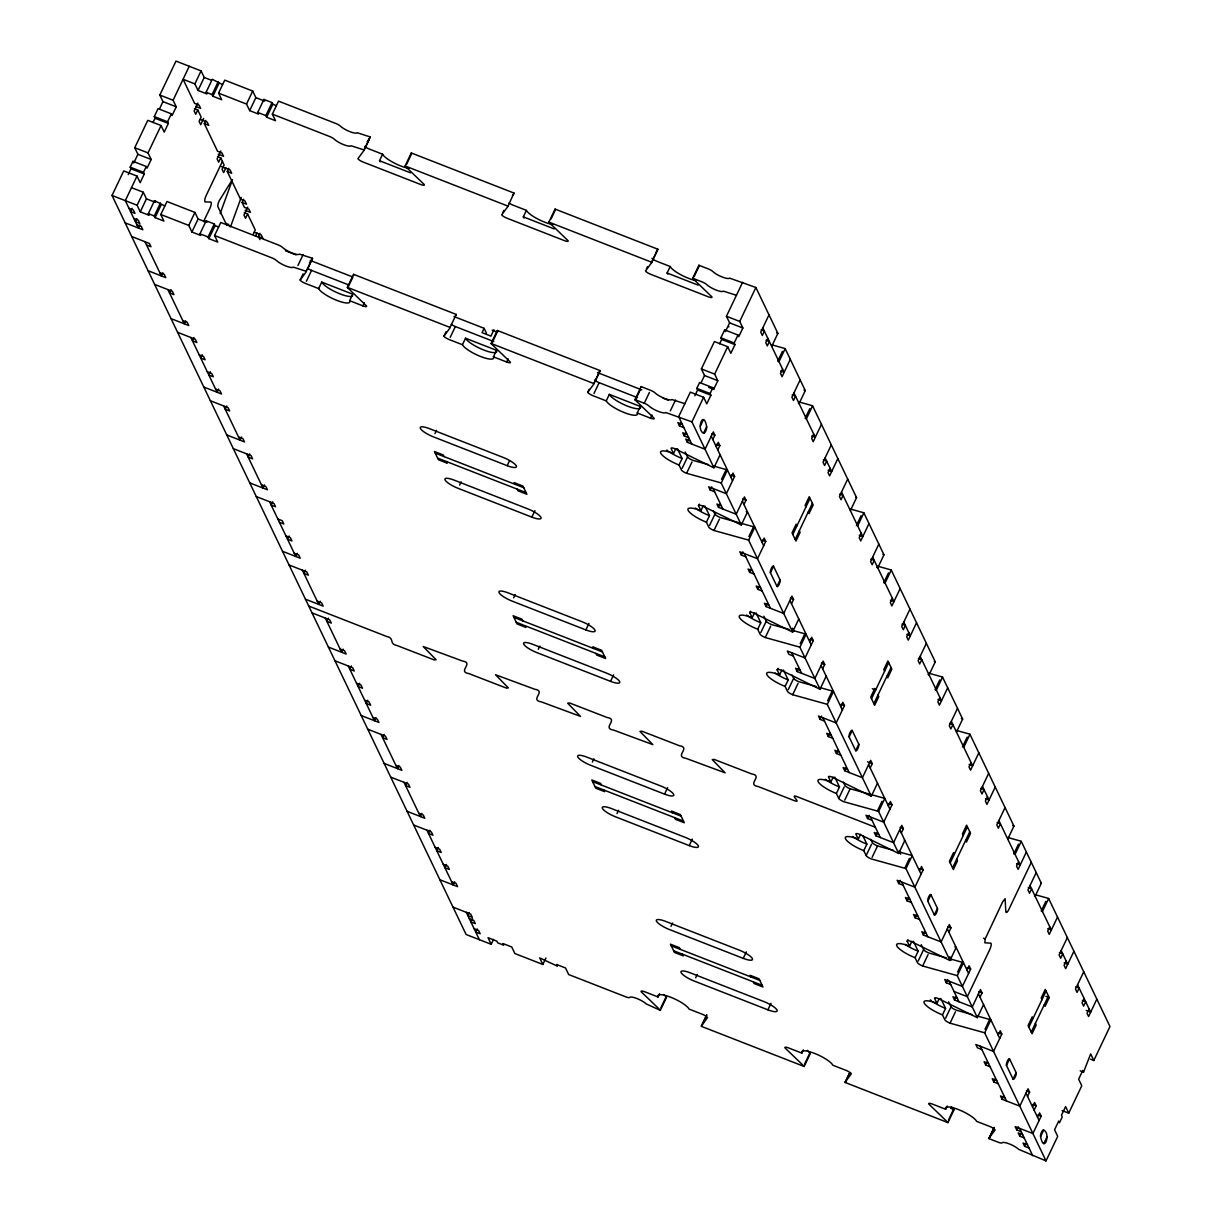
<?xml version="1.0" encoding="UTF-8"?>
<svg xmlns="http://www.w3.org/2000/svg" width="1222" height="1222" viewBox="0 0 1222 1222"><rect width="100%" height="100%" fill="white"/><g stroke="black" fill="none" stroke-linecap="round" stroke-linejoin="round"><path stroke-width="1.5" d="M1031.292 862.304L1008.807 909.535A4.949 1.375 -68.7 0 1 1005.813 911.398L1005.095 898.72L1002.727 901.699L985.207 938.863L984.825 942.819L990.691 943.155A4.949 1.375 -68.7 0 1 989.82 949.433L967.335 996.663L954.046 991.485M220.128 213.667L232.119 180.734M241.208 197.445L231.019 225.428A4.949 1.375 -68.7 0 1 230.194 226.91M493.52 939.428L491.198 944.301L466.117 934.509L112.027 195.474L123.712 170.912L137.001 176.09L140.148 182.658L144.272 173.998L143.478 172.348L130.204 167.17L132.984 161.319L146.273 166.513L147.052 168.147L151.177 159.486L148.03 152.903L134.756 147.725L147.786 120.336L161.075 125.53L164.222 132.098L168.346 123.422L167.551 121.788L154.278 116.594L158.05 108.651L171.34 113.829L172.119 115.479L176.243 106.803L173.096 100.235L159.822 95.056L175.983 61.1L201.065 70.891L204.211 77.46L211.299 80.224M128.234 174.593L130.998 168.804L130.204 167.17M134.756 147.725L137.903 154.293L133.778 162.969L132.984 161.319M152.994 122.567L155.057 118.244L154.278 116.594M159.532 108.85L162.969 101.625L159.822 95.056M137.001 176.09L125.301 200.652L138.422 228.025L139.919 224.879M148.03 152.903L161.075 125.53M173.096 100.235L189.257 66.278M143.478 172.348L146.273 166.513M167.551 121.788L171.34 113.829M132.098 208.351L130.555 211.605L134.985 213.331L133.412 210.047L128.982 208.32M164.817 205.999L154.522 200.637L148.32 213.651L149.115 215.286L140.255 211.834L137.108 205.265L143.295 192.266L131.502 187.653M222.572 84.624L212.277 79.277L206.09 92.276L206.885 93.926L198.025 90.459L194.878 83.89L201.065 70.891M136.879 218.631L135.398 221.732L139.827 223.458L138.254 220.174L133.824 218.448M140.255 211.834L146.441 198.835L143.295 192.266M198.025 90.459L204.211 77.46M197.872 103.106L194.13 110.988L195.703 114.272L197.765 109.949L194.435 108.651M205.174 221.762L198.086 218.998L194.94 212.414L166.971 201.508L160.785 214.507L163.931 221.075L155.087 217.623L154.293 215.973L160.479 202.974M218.555 93.132L246.523 104.053L249.67 110.622L258.529 114.089L257.735 112.439L263.921 99.44L264.716 101.075L255.856 97.623L252.71 91.054L224.741 80.133L218.555 93.132L221.701 99.715L212.842 96.248L212.063 94.613L218.249 81.599M155.087 217.623L161.273 204.609M212.842 96.248L219.044 83.249M203.677 118.381L200.683 124.675L199.11 121.39L201.172 117.068L197.765 109.949M218.249 154.216L223.565 156.294L221.992 153.01L217.562 151.268L204.318 123.636L205.861 120.382M162.877 272.781L161.365 275.928L144.975 241.712M220.831 151.009L217.073 158.891L218.646 162.175L220.708 157.852L217.547 156.615M218.601 227.002L215.057 225.612L214.278 223.977L206.167 220.8L199.965 233.814L200.759 235.449L191.9 231.997L188.753 225.428L194.94 212.414M246.523 104.053L252.71 91.054M222.419 161.396L206.121 195.642A4.949 1.375 -68.7 0 0 205.25 201.92L210.841 202.058A4.949 1.375 -68.7 0 1 209.879 208.336L203.524 221.671M191.9 231.997L198.086 218.998M249.67 110.622L255.856 97.623M225.948 167.704L223.626 172.577L222.053 169.293L224.115 164.955L220.708 157.852M171.049 289.645L169.507 292.898L173.921 294.624L172.348 291.34L154.644 284.421M243.636 199.217L242.093 202.455L246.508 204.196L244.935 200.897L240.52 199.171L227.277 171.538L228.82 168.285M307.318 269.527L312.481 258.682A4.949 1.191 25.5 0 0 312.435 258.285L299.451 254.115A9.898 2.383 25.5 0 1 292.15 253.046A9.898 2.383 25.5 0 1 282.756 247.592A4.949 1.191 25.5 0 0 278.066 244.874L220.77 222.496L214.583 235.51L217.73 242.078L208.87 238.626L208.091 236.976L214.278 223.977M367.18 141.492L370.251 137.322A4.949 1.191 25.5 0 0 370.205 136.925L357.221 132.74A9.898 2.383 25.5 0 1 349.92 131.671A9.898 2.383 25.5 0 1 340.526 126.233A4.949 1.191 25.5 0 0 335.836 123.498L278.54 101.136L272.353 114.135L275.5 120.703L266.64 117.251L265.861 115.616L272.048 102.602L263.921 99.44M208.87 238.626L215.057 225.612M266.64 117.251L272.827 104.252L272.048 102.602M185.698 320.928L184.323 323.83L167.933 289.614M247.715 207.129L243.957 215.011L245.53 218.295L247.592 213.957L244.278 212.659M193.993 337.547L192.45 340.801L196.879 342.527L195.306 339.242L177.602 332.323M253.198 234.303L255.276 229.965L247.592 213.957M255.535 236.014L257.032 232.867M259.904 239.634L258.422 236.533L259.965 233.295M202.256 354.792L200.714 358.046L205.143 359.772L203.57 356.488L199.14 354.762M210.398 371.763L208.84 375.017L213.27 376.743L211.696 373.458L207.266 371.732M218.601 389.1L217.104 392.262L190.876 337.516M226.788 405.979L225.245 409.233L229.66 410.959L228.086 407.674L210.383 400.755M297.939 265.48L303.102 254.65M454.737 316.91L456.28 314.833A4.949 1.191 25.5 0 0 456.234 314.436L353.54 274.339L347.338 287.338A4.964 1.207 25.5 0 0 347.751 287.873L366.554 305.958A4.949 1.191 25.5 0 1 362.919 305.882L349.629 300.688A17.307 4.185 25.5 0 1 336.89 300.398A17.307 4.185 25.5 0 1 318.652 288.591L305.363 283.412A4.949 1.191 25.5 0 1 300.154 280.037L303.102 273.85M300.154 280.037L306.294 271.696A4.949 1.191 25.5 0 0 306.248 271.299L312.435 258.285M512.507 195.551L514.05 193.458A4.949 1.191 25.5 0 0 514.004 193.061L411.295 152.964L405.108 165.978A4.964 1.207 25.5 0 0 405.521 166.513L424.324 184.598A4.949 1.191 25.5 0 1 420.689 184.507L363.133 162.052A4.949 1.191 25.5 0 1 357.924 158.677L364.064 150.321A4.949 1.191 25.5 0 0 364.019 149.924L370.205 136.925M364.064 150.321L369.212 139.491M306.401 281.243L311.564 270.413L348.178 284.711M241.559 437.002L240.062 440.149L223.657 405.948M318.652 288.591L321.737 282.099L352.73 294.197L349.629 300.688M380.271 161.869A17.307 4.185 25.5 0 1 379.507 160.724L382.608 154.232L369.319 149.038A4.949 1.191 25.5 0 1 364.706 146.396M249.731 453.881L248.188 457.12L252.618 458.861L251.045 455.577L233.341 448.657M347.751 287.873L352.914 277.043L310.251 260.454M406.559 164.344L411.707 153.514A4.964 1.207 25.5 0 1 411.295 152.964M264.502 484.905L263.005 488.052L246.615 453.836M362.919 305.882L364.385 302.781M272.689 501.784L271.131 505.022L275.561 506.748L273.988 503.464L256.284 496.56M289.079 535.984L287.537 539.238L291.951 540.964L290.378 537.68L285.963 535.954M297.297 553.337L295.8 556.484L269.558 501.738M305.469 570.2L303.927 573.454L308.356 575.18L306.783 571.896L289.064 564.992M594.915 381.799L600.063 370.969A4.949 1.191 25.5 0 0 600.033 370.572L497.323 330.475L491.137 343.474A4.964 1.207 25.5 0 0 491.55 344.024L510.353 362.094A4.949 1.191 25.5 0 1 506.718 362.018L493.428 356.824A17.307 4.185 25.5 0 1 480.689 356.534A17.307 4.185 25.5 0 1 462.451 344.726L449.161 339.548A4.949 1.191 25.5 0 1 443.953 336.172L446.167 331.529M502.746 212.643L503.785 210.474M443.953 336.172L450.093 327.832A4.949 1.191 25.5 0 0 450.047 327.435L456.234 314.436M656.306 251.686L657.833 249.594A4.949 1.191 25.5 0 0 657.803 249.196L555.093 209.099L548.907 222.114A4.964 1.207 25.5 0 0 549.32 222.648L568.123 240.734A4.949 1.191 25.5 0 1 564.472 240.642L506.931 218.188A4.949 1.191 25.5 0 1 501.723 214.812L507.848 206.457L514.004 193.061M320.24 601.239L318.743 604.386L302.353 570.17M450.2 337.379L455.348 326.549L493.719 341.518M328.428 618.103L326.87 621.356L331.299 623.083L329.726 619.798L312.022 612.894M462.451 344.726L465.536 338.234L496.529 350.332L493.428 356.824M524.07 218.02A17.322 4.185 25.5 0 1 523.306 216.859L526.407 210.367L513.118 205.174A4.949 1.191 25.5 0 1 509.055 202.989M453.973 316.559L484.126 328.321L482.064 332.659L490.923 336.126L493.917 329.818M434.956 433.627L436.514 430.373M343.199 649.142L341.686 652.288L325.296 618.072M491.55 344.024L496.712 333.178M551.091 218.937L555.506 209.649A4.964 1.207 25.5 0 1 555.093 209.099M351.371 666.005L349.828 669.259L354.258 670.985L352.669 667.701L334.965 660.781M506.718 362.018L508.184 358.917M359.635 683.251L358.092 686.504L362.506 688.23L360.933 684.946L356.519 683.22M459.609 485.073L461.168 481.835M367.761 700.221L366.218 703.475L370.648 705.201L369.075 701.917L364.645 700.191M375.979 717.558L374.482 720.72L348.255 665.975M507.191 465.674A12.373 2.994 25.5 0 0 516.295 465.888A12.373 2.994 25.5 0 0 503.265 457.471L429.487 428.662A12.373 2.994 25.5 0 0 420.383 428.448A12.373 2.994 25.5 0 0 433.413 436.865L507.191 465.674L509.513 460.801M384.151 734.437L382.608 737.691L387.038 739.417L385.465 736.133L367.761 729.213M398.922 765.461L397.425 768.623L381.035 734.407M684.839 403.672L671.856 399.502A9.898 2.383 25.5 0 1 664.554 398.433A9.898 2.383 25.5 0 1 655.16 392.98A4.949 1.191 25.5 0 0 650.455 390.261L641.122 386.61L634.936 399.609A4.964 1.207 25.5 0 0 635.348 400.159L654.152 418.245A4.949 1.191 25.5 0 1 650.501 418.153L637.227 412.975A17.307 4.185 25.5 0 1 624.488 412.669A17.307 4.185 25.5 0 1 606.234 400.877L592.96 395.684A4.949 1.191 25.5 0 1 587.751 392.323L589.218 389.222M646.545 268.779L647.568 266.61M587.751 392.323L593.877 383.968A4.949 1.191 25.5 0 0 593.846 383.571L600.033 370.572M771.693 346.406L777.879 333.392L755.883 287.491L729.626 278.127A9.898 2.383 25.5 0 1 722.324 277.058A9.898 2.383 25.5 0 1 712.93 271.62A4.949 1.191 25.5 0 0 708.225 268.886L698.892 265.25L692.706 278.249A4.964 1.207 25.5 0 0 693.118 278.784L711.907 296.87A4.949 1.191 25.5 0 1 708.271 296.793L650.73 274.324A4.949 1.191 25.5 0 1 645.506 270.948L651.647 262.608A4.949 1.191 25.5 0 0 651.601 262.211L657.803 249.196M651.647 262.608L656.81 251.763M531.845 517.135A12.373 2.994 25.5 0 0 540.949 517.349A12.373 2.994 25.5 0 0 527.919 508.917L454.141 480.124A12.373 2.994 25.5 0 0 445.037 479.91A12.373 2.994 25.5 0 0 458.067 488.326L531.845 517.135L534.946 510.628M407.109 782.34L405.567 785.593L409.981 787.319L408.408 784.035L390.704 777.116M593.984 393.515L599.147 382.685A4.949 1.191 25.5 0 1 594.534 380.042M606.234 400.877L609.335 394.37L640.328 406.468L637.227 412.975M667.854 274.156A17.307 4.185 25.5 0 1 667.105 273.01L670.191 266.503L656.917 261.325A4.949 1.191 25.5 0 1 651.922 258.27M513.652 597.848L515.195 594.595M421.88 813.363L420.383 816.51L403.993 782.309M430.052 830.242L428.51 833.48L432.939 835.222L431.366 831.938L413.662 825.018M635.348 400.159L640.511 389.314M694.142 276.63L699.305 265.785A4.964 1.207 25.5 0 1 698.892 265.25M720.109 454.767L713.923 467.766L691.927 421.865L665.669 412.501A9.898 2.383 25.5 0 1 658.368 411.432A9.898 2.383 25.5 0 1 648.974 405.979A4.949 1.191 25.5 0 0 644.269 403.26L649.432 392.43M438.316 847.488L436.773 850.726L441.203 852.467L439.63 849.168L435.2 847.442M538.306 649.31L539.849 646.056M650.501 418.153L651.983 415.052M446.442 864.458L444.9 867.696L449.329 869.438L447.756 866.138L443.326 864.412M670.343 410.867L675.506 400.037M454.66 881.795L453.163 884.942L426.936 830.196M708.699 387.42L713.679 389.36L717.803 380.684L704.529 375.505L701.382 368.937L714.412 341.549L727.686 346.727L730.832 353.295L734.972 344.635L734.178 342.985L720.904 337.807L724.677 329.864L737.966 335.042L738.745 336.692L742.869 328.015L739.722 321.447L726.448 316.269L742.609 282.313M691.759 444.044L678.653 416.687L690.338 392.125L703.628 397.303L706.774 403.871L710.899 395.21L697.609 390.017L696.83 388.382L699.61 382.532L712.884 387.71L713.679 389.36M683.892 427.624L679.463 425.898L680.944 422.797M694.86 395.791L697.609 390.017M701.077 382.73L704.529 375.505M719.621 343.779L721.683 339.456L720.904 337.807M726.448 316.269L729.595 322.837L725.471 331.498L724.677 329.864M585.873 629.91A12.373 2.994 25.5 0 0 594.977 630.124A12.373 2.994 25.5 0 0 581.947 621.692L508.169 592.884A12.373 2.994 25.5 0 0 499.065 592.67A12.373 2.994 25.5 0 0 512.094 601.102L585.873 629.91L588.973 623.403M746.214 511.376A4.964 1.207 25.5 0 0 747.513 511.942L741.326 524.941L721.224 483.011A4.949 1.191 25.5 0 0 719.987 482.583L686.581 473.311A4.949 1.191 25.5 0 1 681.372 469.935L679.02 465.002A17.307 4.185 25.5 0 1 660.766 453.209A17.307 4.185 25.5 0 1 673.505 453.515L675.827 448.642M688.75 437.751L684.32 436.025L685.802 432.939M691.927 421.865L703.628 397.303M717.803 380.684L714.656 374.115L727.686 346.727M739.722 321.447L755.883 287.491M710.899 395.21L710.104 393.56L712.884 387.71M734.178 342.985L737.966 335.042M712.808 439.523L714.87 435.185L713.297 431.901L705.048 449.238L687.344 442.318L688.811 439.233M679.02 465.002L682.105 458.51L677.385 448.657M700.267 426.31L703.368 419.803M469.324 912.513L467.858 915.599L472.272 917.325L470.699 914.041L452.995 907.136M682.151 468.301L687.558 456.936L685.206 452.003M472.41 918.654L470.867 921.892L475.297 923.633L473.724 920.334L469.294 918.608M703.551 433.153L706.637 426.646C703.475 408.728 695.914 429.93 703.551 433.153A3.712 1.023 -68.7 0 0 705.69 431.137A3.712 1.023 -68.7 0 0 706.637 426.646M686.581 473.311L692.003 461.931M769.005 314.864L760.756 332.201L762.329 335.485L764.392 331.162L761.062 329.864M477.191 928.934L475.725 932.019L480.154 933.761L478.581 930.477L474.151 928.735M716.214 446.641L718.276 442.303L719.85 445.587L717.788 449.925M767.798 338.265L765.736 342.603L767.309 345.887L769.371 341.549L766.057 340.266M610.542 681.357A12.373 2.994 25.5 0 0 619.63 681.586A12.373 2.994 25.5 0 0 606.601 673.154L532.823 644.345A12.373 2.994 25.5 0 0 523.719 644.131A12.373 2.994 25.5 0 0 536.748 652.563L610.542 681.357L613.627 674.865M798.791 618.989L792.604 632.003L748.628 540.2A4.949 1.191 25.5 0 0 747.39 539.773L713.984 530.485A4.949 1.191 25.5 0 1 708.775 527.11L706.408 522.191A17.307 4.185 25.5 0 1 688.154 510.399A17.307 4.185 25.5 0 1 700.909 510.689L698.541 505.771L699.32 504.136M714.656 491.809L710.226 490.083L711.769 486.83M700.909 510.689L703.215 505.816M721.545 479.33L726.189 469.584A4.949 1.191 25.5 0 1 727.411 470.012L721.224 483.011M782.401 351.462L777.757 361.223A4.949 1.191 25.5 0 1 778.994 361.651L785.181 348.637A4.949 1.191 25.5 0 0 783.944 348.224L771.647 344.803M592.334 762.085L593.877 758.831M706.408 522.191L709.508 515.684L704.788 505.832M730.97 477.42L733.032 473.097L734.605 476.381L726.357 493.719L708.653 486.799L710.226 490.083M782.554 369.059L780.491 373.397L782.065 376.682L790.313 359.344M709.539 525.491L714.962 514.111L713.388 510.827M743.954 504.518L746.016 500.195L744.442 496.911L736.194 514.248L718.49 507.329L720.033 504.075M713.984 530.485L719.407 519.106M800.15 379.874L791.902 397.211L793.475 400.495L795.537 396.157L792.207 394.874M785.181 348.637L805.283 390.582L799.081 403.581A4.964 1.207 25.5 0 1 798.44 403.321M491.198 944.301L488.052 937.732L496.911 941.184L497.69 942.834L503.663 945.156L502.868 943.521L511.728 946.974L514.874 953.542L542.843 964.464L545.944 957.956M616.988 813.547L618.531 810.293M748.933 536.519L753.577 526.758A4.949 1.191 25.5 0 1 754.814 527.186L748.628 540.2M809.804 408.652L805.161 418.398A4.949 1.191 25.5 0 1 806.398 418.825L812.584 405.826A4.949 1.191 25.5 0 0 811.347 405.399L799.035 401.977M745.802 556.82L741.372 555.093L742.915 551.84M762.116 542.431L764.178 538.108L765.751 541.392L757.503 558.729L739.799 551.809L741.372 555.093M813.699 434.07L811.637 438.408L813.21 441.692L821.459 424.355M754.05 574.065L749.636 572.339L751.179 569.085M762.192 591.036L757.762 589.31L759.305 586.056M826.194 676.178L820.008 689.177L799.906 647.248A4.949 1.191 25.5 0 0 798.684 646.82L765.278 637.533A4.949 1.191 25.5 0 1 760.053 634.157L757.701 629.238A17.307 4.185 25.5 0 1 739.447 617.446A17.307 4.185 25.5 0 1 752.187 617.736L749.834 612.818L750.598 611.183M664.569 794.132A12.373 2.994 25.5 0 0 673.658 794.346A12.373 2.994 25.5 0 0 660.628 785.929L586.85 757.121A12.373 2.994 25.5 0 0 577.746 756.907A12.373 2.994 25.5 0 0 590.791 765.339L664.569 794.132L667.655 787.64M770.425 572.751L773.526 566.244L780.079 579.931A3.712 1.023 -68.7 0 1 779.132 584.422A3.712 1.023 -68.7 0 1 776.993 586.438L770.425 572.751A3.712 1.023 -68.7 0 1 771.388 568.261A3.712 1.023 -68.7 0 1 773.526 566.244M831.296 444.884L823.048 462.222L824.621 465.506L826.683 461.168L823.353 459.869M752.187 617.736L754.509 612.864M792.818 534.503L810.018 498.377M795.186 539.437L812.37 503.311M830.089 468.286L828.027 472.624L829.601 475.908L837.849 458.571M791.489 603.744L793.552 599.406L791.978 596.122L783.73 613.459L766.026 606.555L767.569 603.301M776.993 586.438L780.079 579.931M757.701 629.238L760.787 622.731L756.067 612.879M760.832 632.538L766.255 621.158L763.887 616.239M765.278 637.533L770.685 626.153M847.686 479.1L839.438 496.438L841.011 499.722L843.073 495.384L839.758 494.085M689.223 845.593A12.373 2.994 25.5 0 0 698.327 845.807A12.373 2.994 25.5 0 0 685.282 837.376L611.504 808.582A12.373 2.994 25.5 0 0 602.4 808.368A12.373 2.994 25.5 0 0 615.445 816.785L689.223 845.593L692.309 839.086M850.375 510.628L856.561 497.629L812.584 405.826M877.488 783.226L871.301 796.225L827.309 704.422A4.949 1.191 25.5 0 0 826.072 703.994L792.666 694.722A4.949 1.191 25.5 0 1 787.457 691.347L785.089 686.413A17.307 4.185 25.5 0 1 766.851 674.62A17.307 4.185 25.5 0 1 779.59 674.926L777.223 669.992L778.002 668.373M779.59 674.926L781.912 670.053M800.227 643.566L804.87 633.806A4.949 1.191 25.5 0 1 806.108 634.233L799.906 647.248M861.082 515.699L856.454 525.445A4.964 1.207 25.5 0 1 857.676 525.872L863.862 512.873A4.964 1.207 25.5 0 0 862.64 512.446L850.329 509.024M671.015 926.307L672.574 923.053M785.089 686.413L788.19 679.921L783.47 670.068M809.651 641.657L811.713 637.319L813.287 640.603L805.038 657.94L787.335 651.036L788.908 654.32L793.338 656.046M861.235 533.296L859.173 537.634L860.746 540.918L868.995 523.581M788.236 689.727L793.643 678.347L792.07 675.063M822.635 668.755L824.697 664.417L823.124 661.133L814.875 678.47L797.172 671.565L798.714 668.312M792.666 694.722L798.088 683.342M663.76 994.525L666.112 996.785A4.949 1.191 25.5 0 1 666.525 997.32L660.338 1010.334A4.949 1.191 25.5 0 0 659.926 1009.784L641.122 991.699A4.949 1.191 25.5 0 1 644.773 991.79L658.047 996.969L659.59 993.73M878.832 544.111L870.583 561.448L872.157 564.732L874.219 560.394L870.904 559.096M660.965 1007.615L666.112 996.785M863.862 512.873L883.964 554.803L877.778 567.818A4.964 1.207 25.5 0 1 876.8 567.405M695.669 977.768L697.227 974.514M827.63 700.741L832.258 690.995A4.949 1.191 25.5 0 1 833.496 691.423L827.309 704.422M883.842 582.634L888.486 572.874M824.483 721.056L820.054 719.33L821.596 716.077M877.732 566.214L890.028 569.635A4.964 1.207 25.5 0 1 891.266 570.048L885.079 583.062A4.964 1.207 25.5 0 0 884.132 582.726M840.797 706.667L842.859 702.329L844.448 705.613L836.184 722.95L818.48 716.046L820.054 719.33M892.381 598.306L890.319 602.645L891.892 605.929L900.14 588.576M832.747 738.302L828.317 736.576L829.86 733.322M807.223 1050.34L809.911 1052.921A4.949 1.191 25.5 0 1 810.323 1053.471L804.137 1066.47L701.428 1026.373A4.964 1.191 25.5 0 1 701.397 1025.976L706.545 1015.146M702.467 1024.204L706.881 1014.917M840.873 755.272L836.444 753.546L838.002 750.293M743.251 958.369A12.373 2.994 25.5 0 0 752.355 958.583A12.373 2.994 25.5 0 0 739.31 950.151L665.532 921.357A12.373 2.994 25.5 0 0 656.443 921.128A12.373 2.994 25.5 0 0 669.473 929.56L743.251 958.369L746.352 951.862M849.122 736.973L852.208 730.481L858.776 744.167A3.712 1.023 -68.7 0 1 857.813 748.643A3.712 1.023 -68.7 0 1 855.675 750.659L849.122 736.973A3.712 1.023 -68.7 0 1 850.069 732.497A3.712 1.023 -68.7 0 1 852.208 730.481M909.978 609.106L901.729 626.443L903.302 629.742L905.365 625.404L902.05 624.106M904.234 840.14A4.964 1.207 25.5 0 0 904.876 840.4L898.689 853.414L878.603 811.469A4.964 1.207 25.5 0 0 877.365 811.041L843.959 801.769A4.949 1.191 25.5 0 1 838.75 798.394L836.383 793.46A17.307 4.185 25.5 0 1 818.144 781.668A17.307 4.185 25.5 0 1 830.884 781.973L833.19 777.1M871.5 698.74L888.699 662.614M873.867 703.658L891.052 667.548M908.771 632.522L906.709 636.845L908.282 640.129L916.531 622.792M870.186 767.981L872.248 763.643L870.675 760.359L862.411 777.696L844.708 770.777L846.25 767.538M855.675 750.659L858.776 744.167M836.383 793.46L839.483 786.968L834.763 777.116M838.75 798.394L844.158 787.014M844.738 800.135L850.145 788.755L883.552 798.042A4.964 1.207 25.5 0 1 884.789 798.47L878.603 811.469M926.368 643.322L918.119 660.659L919.692 663.943L921.755 659.62L918.44 658.322M767.905 1009.83A12.373 2.994 25.5 0 0 777.009 1010.044A12.373 2.994 25.5 0 0 763.979 1001.612L690.186 972.804A12.373 2.994 25.5 0 0 681.097 972.59A12.373 2.994 25.5 0 0 694.127 981.022L767.905 1009.83L771.006 1003.323M891.266 570.048L935.258 661.85L929.056 674.865A4.964 1.207 25.5 0 1 928.094 674.452M872.019 820.283L867.589 818.541L869.148 815.303M954.871 946.897A4.964 1.207 25.5 0 0 956.169 947.447L949.983 960.461L905.991 868.659A4.949 1.191 25.5 0 0 904.769 868.231L871.362 858.944A4.949 1.191 25.5 0 1 866.138 855.568L863.786 850.649A17.307 4.185 25.5 0 1 845.532 838.857A17.307 4.185 25.5 0 1 858.272 839.147L860.594 834.275M877.365 811.041L882.009 801.296M935.136 689.682L939.779 679.921M929.01 673.261L941.322 676.683A4.949 1.191 25.5 0 1 942.559 677.11L936.373 690.109A4.949 1.191 25.5 0 0 935.426 689.773M863.786 850.649L866.872 844.142L862.946 835.94M888.348 805.894L890.41 801.556L891.984 804.84L883.72 822.177L866.016 815.257L867.589 818.541M939.917 697.518L937.854 701.856L939.428 705.14L947.692 687.803M866.138 855.568L871.561 844.203M901.332 832.992L903.394 828.653L901.821 825.369L893.557 842.706L875.853 835.787L877.396 832.533M872.126 857.325L877.549 845.945L893.374 850.344M957.513 708.332L949.265 725.669L950.838 728.954L952.9 724.615L949.586 723.332M804.137 1066.47A4.949 1.191 25.5 0 0 803.725 1065.92L784.921 1047.85A4.949 1.191 25.5 0 1 788.557 1047.926L801.846 1053.12L803.389 1049.866M956.459 732.039L962.646 719.04L942.559 677.11M804.748 1063.751L809.911 1052.921M904.769 868.231L909.397 858.47M967.167 737.11L962.524 746.856A4.949 1.191 25.5 0 1 963.761 747.284L969.947 734.285A4.949 1.191 25.5 0 0 968.725 733.857L956.414 730.435M903.165 885.278L898.735 883.552L900.293 880.298M905.991 868.659L912.192 855.644A4.949 1.191 25.5 0 0 910.955 855.217L898.644 851.81M919.494 870.889L921.556 866.566L923.129 869.85L914.881 887.187L897.162 880.268L898.735 883.552M971.062 762.528L969 766.866L970.573 770.15L978.837 752.813M911.429 902.523L906.999 900.797L908.557 897.544M919.555 919.494L915.141 917.768L916.683 914.514M983.573 1004.637L977.371 1017.636L957.284 975.706A4.949 1.191 25.5 0 0 956.047 975.278L922.641 965.991A4.949 1.191 25.5 0 1 917.432 962.631L915.064 957.697A17.307 4.185 25.5 0 1 896.826 945.904A17.307 4.185 25.5 0 1 909.565 946.195L907.198 941.276L907.977 939.642M927.803 901.21L930.904 894.703L937.457 908.389A3.712 1.023 -68.7 0 1 936.495 912.88A3.712 1.023 -68.7 0 1 934.356 914.896L927.803 901.21A3.712 1.023 -68.7 0 1 928.766 896.734A3.712 1.023 -68.7 0 1 930.904 894.703M988.659 773.343L980.411 790.68L981.984 793.964L984.046 789.626L980.731 788.327M909.565 946.195L911.887 941.322M951.358 1106.796L953.71 1109.057A4.949 1.191 25.5 0 1 954.122 1109.607L947.921 1122.606L845.227 1082.509A4.964 1.191 25.5 0 1 845.181 1082.112L849.611 1072.824M845.227 1082.509L849.947 1072.611M950.197 862.961L967.381 826.851M952.549 867.895L969.749 831.77M987.468 796.744L985.39 801.082L986.964 804.366L995.227 787.029M948.868 932.203L950.93 927.88L949.357 924.596L941.108 941.933L923.389 935.013L924.947 931.76M934.356 914.896L937.457 908.389M915.064 957.697L918.165 951.19L913.445 941.337M918.211 960.996L923.618 949.616L921.266 944.698M922.641 965.991L928.063 954.611M1005.064 807.559L996.801 824.896L998.374 828.18L1000.436 823.842L997.121 822.543M1007.753 839.086L1013.939 826.087L969.947 734.285M950.701 984.504L946.286 982.778L947.829 979.525M1035.095 894.672L1047.407 898.094A4.949 1.191 25.5 0 1 1048.644 898.521L1109.973 1026.526L1093.812 1060.482L1090.666 1053.914L1083.547 1072.168L1082.753 1070.533L1078.629 1079.194L1081.776 1085.762L1068.746 1113.15L1065.599 1106.582L1061.475 1115.258L1062.254 1116.893L1059.474 1122.743L1058.68 1121.093L1054.555 1129.77L1057.702 1136.338L1046.017 1160.9L984.688 1032.88A4.949 1.191 25.5 0 0 983.45 1032.453L950.044 1023.181A4.949 1.191 25.5 0 1 944.835 1019.805L942.468 1014.871A17.307 4.185 25.5 0 1 924.214 1003.079A17.307 4.185 25.5 0 1 936.953 1003.384L939.275 998.511M957.605 972.025L962.233 962.279A4.949 1.191 25.5 0 1 963.471 962.692L957.284 975.706M1018.461 844.158L1013.817 853.903A4.949 1.191 25.5 0 1 1015.054 854.331L1021.241 841.332A4.949 1.191 25.5 0 0 1020.003 840.904L1007.707 837.482M942.468 1014.871L945.568 1008.379L940.833 998.527M967.03 970.115L969.092 965.777L970.665 969.061L962.417 986.398L944.713 979.494L946.286 982.778M1018.613 861.754L1016.536 866.093L1018.125 869.377L1026.373 852.039M945.599 1018.186L951.022 1006.806L948.654 1001.872M980.013 997.213L982.076 992.875L980.502 989.591L972.254 1006.928L954.535 1000.024L956.093 996.77M950.044 1023.181L955.451 1011.801M1036.21 872.569L1027.946 889.906L1029.52 893.19L1031.597 888.852L1028.267 887.554M1021.241 841.332L1041.327 883.262L1035.141 896.276A4.964 1.207 25.5 0 1 1034.499 896.001M947.921 1122.606A4.949 1.191 25.5 0 0 947.524 1122.071L928.72 1103.985A4.949 1.191 25.5 0 1 932.355 1104.062L945.645 1109.255L947.187 1106.002M984.993 1029.214L989.637 1019.453A4.949 1.191 25.5 0 1 990.874 1019.881L984.688 1032.88M1041.22 911.093L1045.864 901.332M1048.644 898.521L1042.442 911.52A4.949 1.191 25.5 0 0 1041.816 911.291M948.547 1119.902L953.71 1109.057M998.175 1035.126L1000.238 1030.788L1001.811 1034.072L993.562 1051.409L975.859 1044.505L977.432 1047.789L981.846 1049.515M1049.759 926.765L1047.697 931.103L1049.27 934.387L1057.519 917.05M990.11 1066.76L985.696 1065.034L987.239 1061.781M998.252 1083.731L993.822 1082.005L995.365 1078.751M1006.485 1065.447L1009.586 1058.939L1016.139 1072.626A3.712 1.023 -68.7 0 1 1015.192 1077.101A3.712 1.023 -68.7 0 1 1013.053 1079.133L1006.485 1065.447A3.712 1.023 -68.7 0 1 1007.447 1060.956A3.712 1.023 -68.7 0 1 1009.586 1058.939M1067.356 937.579L1059.092 954.917L1060.681 958.201L1062.743 953.863L1059.413 952.564M1028.878 1027.198L1046.063 991.073M1031.231 1032.116L1048.43 996.006M1066.149 960.981L1064.087 965.319L1065.66 968.603L1073.909 951.266M1041.954 999.718L1041.175 998.068L1045.299 989.408L1049.224 997.61L1045.1 1006.286L1044.321 1004.637M1027.549 1096.439L1029.611 1092.101L1028.038 1088.817L1019.79 1106.154L1002.086 1099.25L1003.629 1095.997M1013.053 1079.133L1016.139 1072.626M1046.017 1160.9L1018.705 1149.352A9.898 2.383 25.5 0 0 1009.311 1143.899A9.898 2.383 25.5 0 0 1002.009 1142.83A4.949 1.191 25.5 0 1 998.359 1142.295L989.026 1138.644A4.964 1.207 25.5 0 1 988.98 1138.247L994.143 1127.417M989.026 1138.644L994.173 1127.814M1083.746 971.78L1075.497 989.133L1077.071 992.417L1079.133 988.079L1075.803 986.78M1021.195 1131.633L1016.765 1129.907L1018.247 1126.806M1032.529 1106.842L1034.591 1102.504L1036.164 1105.788L1034.102 1110.126M1084.113 998.481L1082.05 1002.804L1083.624 1006.103L1085.686 1001.765L1082.371 1000.467M1024.219 1137.926L1019.79 1136.2L1021.256 1133.1M1037.524 1117.244L1039.586 1112.906L1041.159 1116.19L1032.896 1133.527L1015.192 1126.623L1016.765 1129.907M1089.092 1008.883L1087.03 1013.206L1088.603 1016.49L1096.852 999.153M1029.061 1148.054L1024.632 1146.328L1026.113 1143.227M1040.594 1136.613L1043.68 1130.106C1051.164 1133.374 1044 1154.454 1040.594 1136.613A3.712 1.023 -68.7 0 1 1041.541 1132.122A3.712 1.023 -68.7 0 1 1043.68 1130.106M1043.863 1143.456L1046.964 1136.949M232.379 179.619L219.212 200.79A4.949 1.375 -68.7 0 0 217.928 206.778L226.88 225.459M309.41 262.867L312.481 258.682M598.536 373.046L600.063 370.969M701.397 1025.976L707.523 1017.621A4.949 1.191 25.5 0 0 702.314 1014.26L689.04 1009.067A17.307 4.185 25.5 0 0 670.786 997.274A17.307 4.185 25.5 0 0 658.047 996.969M845.181 1082.112L851.322 1073.771A4.949 1.191 25.5 0 0 846.113 1070.396L832.824 1065.217A17.307 4.185 25.5 0 0 814.585 1053.41A17.307 4.185 25.5 0 0 801.846 1053.12M988.98 1138.247L995.12 1129.907A4.949 1.191 25.5 0 0 989.912 1126.531L976.622 1121.353A17.307 4.185 25.5 0 0 958.384 1109.545A17.307 4.185 25.5 0 0 945.645 1109.255M708.607 464.696L692.782 460.297A4.949 1.191 25.5 0 1 687.558 456.936M713.877 466.162L726.189 469.584M753.577 526.758L720.17 517.486A4.949 1.191 25.5 0 1 714.962 514.111M789.045 629.422L771.464 624.534A4.949 1.191 25.5 0 1 766.255 621.158M792.559 630.399L804.87 633.806M816.449 686.596L798.852 681.708A4.949 1.191 25.5 0 1 793.643 678.347M819.962 687.574L832.258 690.995M946.424 957.88L928.827 952.992A4.949 1.191 25.5 0 1 923.618 949.616M949.937 958.858L962.233 962.279M972.055 1014.566L956.23 1010.166A4.949 1.191 25.5 0 1 951.022 1006.806M977.325 1016.032L989.637 1019.453M272.827 104.252L276.371 105.627M194.878 83.89L183.071 79.293L194.619 103.381L199.049 105.107L200.622 108.391L195.642 106.436M272.353 114.135L329.635 136.513A4.949 1.191 25.5 0 1 334.339 139.232A9.898 2.383 25.5 0 0 343.733 144.685A9.898 2.383 25.5 0 0 351.035 145.754L364.019 149.924M405.108 165.978L507.817 206.06A4.949 1.191 25.5 0 1 507.848 206.457M548.907 222.114L651.601 262.211M692.706 278.249L702.039 281.9A4.949 1.191 25.5 0 1 706.744 284.619A9.898 2.383 25.5 0 0 716.138 290.072A9.898 2.383 25.5 0 0 723.439 291.142L736.423 295.312M206.09 92.276L212.063 94.613M257.735 112.439L265.861 115.616M379.507 160.724L410.5 172.821M523.306 216.859L554.299 228.957M667.105 273.01L698.083 285.108M162.969 101.625L176.243 106.803M729.595 322.837L742.869 328.015M200.087 119.313L207.175 122.078L208.748 125.362L204.318 123.636M155.057 118.244L168.346 123.422M721.683 339.456L734.972 344.635M780.583 370.969L784.127 372.343L762.818 327.878M221.274 166.513L230.118 169.98L231.691 173.264L227.277 171.538M701.382 368.937L714.656 374.115M137.903 154.293L151.177 159.486M245.133 210.321L250.449 212.399L248.876 209.115L244.446 207.389L242.093 202.455M696.83 388.382L710.104 393.56M130.998 168.804L144.272 173.998M811.729 435.979L815.273 437.354L793.964 392.873M254.191 232.211L261.264 234.975L262.837 238.259L258.422 236.533M225.642 223.336L228.804 224.558M492.191 330.139L497.507 332.216M285.413 250.754L296.06 254.909M597.466 372.573L641.825 389.894M663.118 398.204L668.434 400.281M146.441 198.835L155.301 202.287L154.522 200.637M828.119 470.195L831.663 471.57L825.11 457.883M599.147 382.685L637.517 397.654M112.027 195.474L137.108 205.265M160.785 214.507L188.753 225.428M214.583 235.51L271.88 257.873A4.949 1.191 25.5 0 1 276.569 260.591A9.898 2.383 25.5 0 0 285.963 266.045A9.898 2.383 25.5 0 0 293.265 267.114L306.248 271.299M347.338 287.338L450.047 327.435M491.137 343.474L593.846 383.571M634.936 399.609L644.269 403.26M148.32 213.651L154.293 215.973M199.965 233.814L208.091 236.976M711.708 433.947L714.87 435.185M682.319 424.34L677.889 422.613L679.463 425.898M716.535 444.289L719.85 445.587M687.176 434.467L682.747 432.741L684.32 436.025M136.849 224.741L141.278 226.467L142.852 229.751L125.148 222.847M690.186 440.76L685.771 439.034L687.344 442.318M131.701 236.533L149.405 243.438L150.978 246.722L146.548 244.996M731.291 475.083L734.605 476.381M859.265 535.19L862.808 536.58L841.5 492.099M742.701 498.897L746.016 500.195M159.792 272.643L164.222 274.37L165.795 277.654L148.091 270.734M721.331 505.771L716.917 504.044L718.49 507.329M762.589 540.155L765.751 541.392M182.75 320.546L187.18 322.272L188.753 325.556L171.034 318.637M890.41 600.201L893.954 601.591L872.645 557.11M752.477 570.781L748.063 569.055L749.636 572.339M906.8 634.417L910.344 635.807L903.791 622.12M435.215 453.148L523.749 487.715M437.583 458.082L526.117 492.634M790.39 598.184L793.552 599.406M760.619 587.751L756.189 586.025L757.762 589.31M215.53 388.978L219.96 390.704L221.533 393.988L203.83 387.069M768.882 604.997L764.453 603.271L766.026 606.555M809.972 639.305L813.287 640.603M937.946 699.427L941.49 700.817L920.181 656.336M821.383 663.118L824.697 664.417M238.489 436.865L242.903 438.606L244.476 441.89L226.773 434.971M872.325 688.734L875.639 690.033L874.86 688.398L870.736 697.059L874.662 705.277L878.786 696.601L878.007 694.967M800.028 670.007L795.598 668.281L797.172 671.565M841.286 704.376L844.448 705.613M261.432 484.767L265.861 486.493L267.435 489.778L249.731 482.873M969.107 764.437L972.636 765.812L951.327 721.331M277.822 518.983L282.251 520.709L283.825 523.994L279.395 522.268M831.174 735.018L826.744 733.292L828.317 736.576M985.497 798.653L989.041 800.028L982.473 786.342M513.897 617.385L602.431 651.937M516.264 622.303L604.798 656.871M867.498 761.795L872.248 763.643M839.3 751.988L834.87 750.262L836.444 753.546M294.212 553.199L298.642 554.925L300.215 558.21L282.511 551.305M847.564 769.234L843.134 767.492L844.708 770.777M888.654 803.541L891.984 804.84M1016.643 863.664L1020.187 865.039L998.863 820.558M900.064 827.355L903.394 828.653M317.17 601.102L321.6 602.828L323.173 606.112L305.469 599.208M308.738 606.051L387.038 636.616C394.355 637.716 389.268 644.254 396.554 645.353L434.238 659.926L436.04 659.666L423.179 646.499L462.558 661.056C474.335 662.889 457.074 671.749 468.851 673.582L506.55 688.154L508.352 687.894L495.49 674.727L534.854 689.284C546.631 691.117 529.37 699.977 541.147 701.81L580.526 716.382L567.665 703.2L569.467 702.94L607.166 717.513C618.943 719.346 601.682 728.205 613.459 730.038L652.838 744.61L639.977 731.428L641.779 731.168L679.463 745.741C691.24 747.574 673.979 756.433 685.756 758.266L725.135 772.839L712.273 759.656L714.076 759.397L751.774 773.969C763.551 775.802 746.291 784.661 758.068 786.494L793.857 800.471C803.175 804.229 788.098 793.078 797.431 796.82L875.364 827.248M878.71 834.229L874.28 832.503L875.853 835.787M919.967 868.613L923.129 869.85M340.113 649.004L344.543 650.73L346.116 654.014L328.413 647.095M1047.789 928.659L1051.332 930.049L1030.024 885.568M909.855 899.239L905.426 897.513L906.999 900.797M1064.179 962.875L1067.723 964.265L1061.17 950.579M592.594 781.606L681.128 816.174M594.946 786.54L683.48 821.108M983.542 938.221L985.207 938.863M947.768 926.643L950.93 927.88M917.982 916.21L913.552 914.484L915.141 917.768M372.909 717.436L377.338 719.162L378.912 722.446L361.193 715.527M926.245 933.455L921.816 931.729L923.389 935.013M1086.236 1010.441L1090.666 1012.167L1077.56 984.795M1045.91 996.312L1049.224 997.61M967.35 967.778L970.665 969.061M978.761 991.592L982.076 992.875M395.852 765.339L400.281 767.065L401.855 770.349L384.151 763.429M957.391 998.466L952.961 996.74L954.535 1000.024M1090.498 1059.184L1093.812 1060.482M998.649 1032.834L1001.811 1034.072M1080.217 1070.869L1083.547 1072.168M418.81 813.226L423.224 814.967L424.813 818.251L407.094 811.332M988.537 1063.476L984.107 1061.75L985.696 1065.034M671.275 945.843L759.809 980.411M673.643 950.762L762.177 985.329M1026.449 1090.864L1029.611 1092.101M996.678 1080.447L992.249 1078.721L993.822 1082.005M1062.101 1110.569L1068.746 1113.15M1032.85 1104.489L1036.164 1105.788M451.59 881.658L456.02 883.384L457.593 886.668L439.889 879.764M1004.927 1097.692L1000.513 1095.966L1002.086 1099.25M1037.997 1114.953L1041.159 1116.19M1022.646 1134.642L1018.216 1132.916L1019.79 1136.2M950.579 1108.217L954.122 1109.607M1027.488 1144.77L1023.058 1143.044L1024.632 1146.328M660.338 1010.334L646.301 1003.965A9.898 2.383 25.5 0 0 636.906 998.511A9.898 2.383 25.5 0 0 629.605 997.442A4.949 1.191 25.5 0 1 625.954 996.908L568.673 974.545L565.511 967.977L556.667 964.509L557.446 966.159L539.696 957.895L542.843 964.464M805.894 507.023L805.115 505.373L809.239 496.712L813.18 504.93L809.04 513.591L808.261 511.957M884.591 671.26L883.796 669.61L887.92 660.949L891.861 669.152L887.737 677.828L886.943 676.178M963.272 835.481L962.478 833.847L966.617 825.171L970.543 833.389L966.419 842.05L965.624 840.415M796.958 525.811L796.179 524.162L792.039 532.838L795.98 541.041L800.104 532.38L799.325 530.73M954.336 854.27L953.542 852.62L949.418 861.296L953.359 869.499L957.483 860.838L956.689 859.188M1033.018 1018.491L1032.223 1016.857L1028.099 1025.518L1032.04 1033.736L1036.164 1025.059L1035.37 1023.425M711.235 436.239L732.543 480.704M742.38 501.234L763.689 545.715M789.916 600.46L811.225 644.941M821.062 665.471L842.37 709.951M868.613 764.697L889.922 809.178M899.759 829.707L921.067 874.173M947.294 928.919L968.603 973.399M978.44 993.929L999.749 1038.41M1025.976 1093.155L1039.097 1120.528M792.421 628.23L794.01 631.53M899.102 850.879L900.675 854.178M949.799 956.689L951.373 959.988M713.068 488.525L722.905 509.055M744.229 553.535L770.456 608.281M791.764 652.762L801.601 673.291M822.91 717.772L849.137 772.518M870.446 816.983L880.283 837.513M901.592 881.994L927.819 936.739M949.127 981.22L958.964 1001.75M980.273 1046.231L1006.5 1100.976M1019.622 1128.349L1032.743 1155.722M843.363 782.111L844.937 785.395A4.949 1.191 25.5 0 0 850.145 788.755M870.751 839.285L872.325 842.569A4.949 1.191 25.5 0 0 877.549 845.945M673.505 453.515L671.138 448.581A4.949 1.191 25.5 0 1 674.788 448.673L712.625 467.201A4.964 1.207 25.5 0 0 713.923 467.766M830.884 781.973L828.516 777.039A4.949 1.191 25.5 0 1 832.151 777.131L869.988 795.659A4.964 1.207 25.5 0 0 871.301 796.225M858.272 839.147L855.919 834.229A4.949 1.191 25.5 0 1 859.555 834.305L897.391 852.849A4.964 1.207 25.5 0 0 898.689 853.414M936.953 1003.384L934.601 998.45A4.949 1.191 25.5 0 1 938.236 998.542L976.073 1017.071A4.964 1.207 25.5 0 0 977.371 1017.636M484.126 328.321L486.493 333.255M514.905 484.263L514.111 482.614L522.97 486.066L526.896 494.284L518.052 490.832L517.257 489.182M593.587 648.485L592.792 646.85L601.652 650.303L605.577 658.521L596.733 655.053L595.939 653.419M672.268 812.722L671.489 811.072L680.333 814.539L684.274 822.742L675.415 819.29L674.636 817.64M750.95 976.943L750.171 975.309L759.015 978.761L762.956 986.979L754.096 983.511L753.317 981.877M444.075 456.6L443.281 454.966L434.436 451.514L438.362 459.716L447.221 463.184L446.427 461.534M522.756 620.837L521.962 619.203L513.118 615.735L517.043 623.953L525.903 627.405L525.124 625.771M601.438 785.074L600.659 783.424L591.799 779.972L595.74 788.175L604.585 791.642L603.805 789.992M680.135 949.295L679.34 947.661L670.481 944.194L674.422 952.412L683.281 955.864L682.487 954.229M206.167 220.8L206.946 222.45M466.285 912.315L479.391 939.687M866.872 844.142A17.307 4.185 25.5 0 1 852.666 836.474M907.198 941.276A4.949 1.191 25.5 0 1 910.848 941.368L948.684 959.896A4.964 1.207 25.5 0 0 949.983 960.461M918.165 951.19A17.307 4.185 25.5 0 1 905.12 944.377M945.568 1008.379A17.307 4.185 25.5 0 1 932.508 1001.551M931.347 1000.711A17.307 4.185 25.5 0 1 930.309 999.902M311.564 270.413A4.949 1.191 25.5 0 1 307.501 268.214M353.937 274.874A4.964 1.207 25.5 0 1 353.54 274.339M455.348 326.549A4.949 1.191 25.5 0 1 451.285 324.349M497.736 331.009A4.964 1.207 25.5 0 1 497.323 330.475M641.535 387.145A4.964 1.207 25.5 0 1 641.122 386.61M640.328 406.468A17.307 4.185 25.5 0 1 627.589 406.162A17.307 4.185 25.5 0 1 609.335 394.37M496.529 350.332A17.322 4.185 25.5 0 1 483.79 350.027A17.322 4.185 25.5 0 1 465.536 338.234M352.654 295.877A17.307 4.185 25.5 0 1 337.043 292.654A17.307 4.185 25.5 0 1 321.737 282.099M698.541 505.771A4.949 1.191 25.5 0 1 702.176 505.847L740.013 524.391A4.964 1.207 25.5 0 0 741.326 524.941M682.105 458.51A17.307 4.185 25.5 0 1 669.06 451.682M667.899 450.842A17.307 4.185 25.5 0 1 666.861 450.017M709.508 515.684A17.307 4.185 25.5 0 1 695.287 508.016M777.223 669.992A4.949 1.191 25.5 0 1 780.873 670.084L818.709 688.612A4.964 1.207 25.5 0 0 820.008 689.177M749.834 612.818A4.949 1.191 25.5 0 1 753.47 612.894L791.306 631.438A4.964 1.207 25.5 0 0 792.604 632.003M760.787 622.731A17.307 4.185 25.5 0 1 746.581 615.063M788.19 679.921A17.307 4.185 25.5 0 1 775.145 673.093M839.483 786.968A17.307 4.185 25.5 0 1 825.262 779.3M1041.327 883.262A4.964 1.207 25.5 0 1 1040.686 883.002M1013.939 826.087A4.964 1.207 25.5 0 1 1012.641 825.522M962.646 719.04A4.964 1.207 25.5 0 1 961.347 718.475M935.258 661.85A4.964 1.207 25.5 0 1 934.28 661.438M883.964 554.803A4.964 1.207 25.5 0 1 882.987 554.391M408.881 168.392A17.307 4.185 25.5 0 1 393.148 162.45A17.307 4.185 25.5 0 1 382.608 154.232M552.68 224.527A17.307 4.185 25.5 0 1 536.947 218.585A17.307 4.185 25.5 0 1 526.407 210.367M696.479 280.678A17.307 4.185 25.5 0 1 680.746 274.721A17.307 4.185 25.5 0 1 670.191 266.503M805.283 390.582A4.964 1.207 25.5 0 1 803.969 390.017M728.847 326.946A4.949 1.191 25.5 0 1 728.938 326.732M777.879 333.392A4.964 1.207 25.5 0 1 776.581 332.827M856.561 497.629A4.949 1.191 25.5 0 1 855.919 497.354"/></g></svg>
